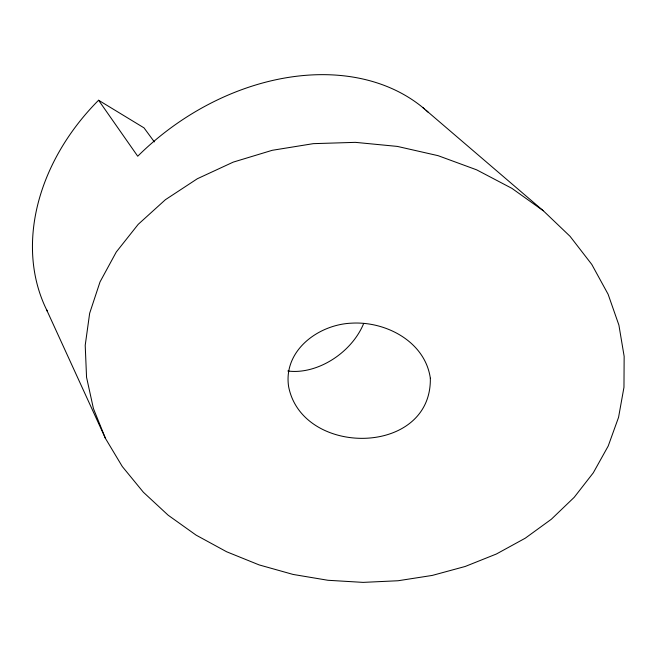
<?xml version="1.0" encoding="UTF-8"?>
<svg xmlns="http://www.w3.org/2000/svg" width="657" height="657" viewBox="0 0 657 657"><rect width="100%" height="100%" fill="white"/><g stroke="black" fill="none" stroke-linecap="round" stroke-linejoin="round"><path stroke-width="0.99" d="M47.394 311.352A206.249 162.624 -37.2 0 1 98.583 100.242L144.014 127.869L154.354 141.912M543.306 210.766L511.934 188.37L476.604 169.818L438.104 155.676L397.354 146.412L355.396 142.355L313.315 143.653L272.228 150.305L233.227 162.123L197.322 178.753L165.392 199.712L138.184 224.365L116.273 252.017L100.028 281.902L89.664 313.258L85.213 345.295L86.552 377.29L93.425 408.555L105.49 438.482L122.301 466.527L143.366 492.224L168.143 515.195L196.082 535.118L226.599 551.749L259.129 564.905L293.096 574.44L327.942 580.279L363.116 582.381L398.076 580.747L432.29 575.417L465.238 566.457L496.405 553.999L525.28 538.182L551.379 519.211L574.202 497.324L593.296 472.81L608.218 446.013L618.557 417.351L623.969 387.285L624.15 356.34L618.902 325.108L608.103 294.237L591.776 264.418L570.079 236.348L543.306 210.766L422.903 107.625M98.583 100.242L137.724 156.226A221.261 165.194 -37.3 0 1 424.463 108.931M46.499 309.562L105.49 438.482M363.65 323.531A61.183 43.387 -37.5 0 1 287.815 370.983M425.999 110.261A221.261 165.194 -37.3 0 1 428.249 112.298M430.327 378.194C431.945 456.36 302.36 457.494 288.604 386.554C283.159 350.337 318.62 324.476 351.626 323.162C385.905 321.133 425.104 341.689 430.327 378.194"/></g></svg>
